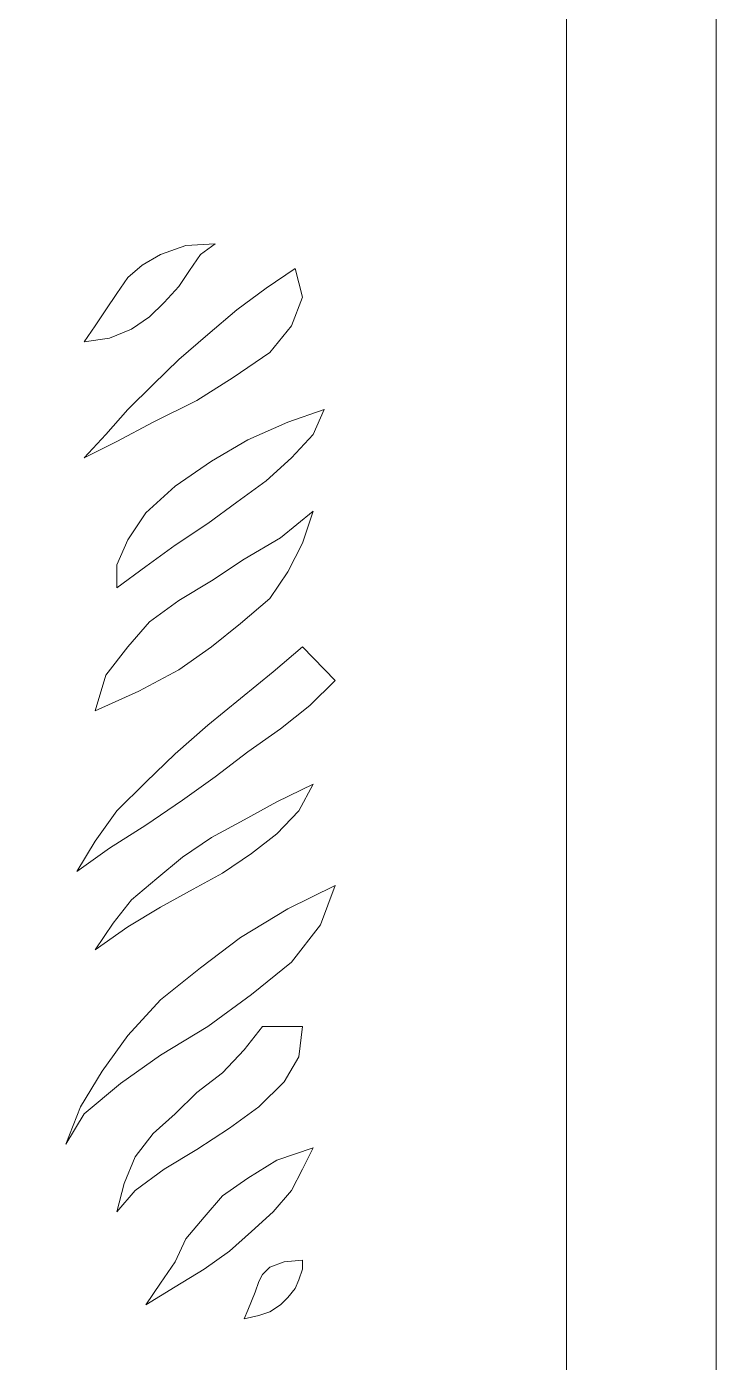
# Model space of a CAD drawing. Header units: millimetres. Extents: x -194 to 183, y -158 to 141.
# Drawn here: x -23.96 to -7.82, y 75.38 to 106.62 of the extents above; entities that cross this region are included whole.
import ezdxf

# ---------------------------------------------------------------- set-up
doc = ezdxf.new("R2010")
doc.units = ezdxf.units.MM
doc.header["$MEASUREMENT"] = 0
doc.layers.add('Camada 1', color=7, linetype='Continuous')

msp = doc.modelspace()

# ---------------------------------------------------------------- linework, layer by layer
at = {"layer": 'Camada 1', "color": 250, "lineweight": 9}
for points, knots in [([(-8.8223, 45.1619), (-8.8223, 45.1619), (-8.8223, 42.4602), (-8.8223, 42.4602), (-8.8223, 42.4602), (-8.8223, 42.4602), (-11.8168, 42.4602), (-11.8168, 42.4602), (-11.8168, 42.4602), (-11.8168, 42.4602), (-11.8168, 45.1619), (-11.8168, 45.1619), (-11.8168, 45.1619), (-11.8168, 45.1619), (-13.4928, 45.1619), (-13.4928, 45.1619), (-13.4928, 45.1619), (-13.4928, 45.1619), (-13.4928, 42.4602), (-13.4928, 42.4602), (-13.4928, 42.4602), (-13.4928, 42.4602), (-192.1528, 42.4602), (-192.1528, 42.4602), (-192.1528, 42.4602), (-193.4863, 42.5704), (-193.9529, 43.4936), (-194.022, 44.3108), (-194.022, 44.3108), (-194.022, 59.801), (-194.0238, 107.2439), (-194.0238, 136.0087), (-194.0238, 136.0087), (-193.99, 136.22), (-193.9243, 137.7478), (-192.1528, 137.8636), (-192.1528, 137.8636), (-192.1528, 137.8636), (-13.4928, 137.8636), (-13.4928, 137.8636), (-13.4928, 137.8636), (-13.4928, 137.8636), (-13.4762, 135.1619), (-13.4762, 135.1619), (-13.4762, 135.1619), (-13.4762, 135.1619), (-11.8168, 135.1619), (-11.8168, 135.1619), (-11.8168, 135.1619), (-11.8168, 135.1619), (-11.8168, 137.8636), (-11.8168, 137.8636), (-11.8168, 137.8636), (-11.8168, 137.8636), (-8.8223, 137.8636), (-8.8223, 137.8636), (-8.8223, 137.8636), (-8.8223, 137.8636), (-8.8223, 135.1619), (-8.8223, 135.1619), (-8.8223, 135.1619), (-8.8223, 135.1619), (-7.824, 135.1619), (-7.824, 135.1619), (-7.824, 135.1619), (-7.824, 135.1619), (-7.824, 45.1619), (-7.824, 45.1619), (-7.824, 45.1619), (-7.824, 45.1619), (-8.8223, 45.1619), (-8.8223, 45.1619)], [0, 0, 0, 0, 0.0526316, 0.0526316, 0.0526316, 0.0526316, 0.1052632, 0.1052632, 0.1052632, 0.1052632, 0.1578947, 0.1578947, 0.1578947, 0.1578947, 0.2105263, 0.2105263, 0.2105263, 0.2105263, 0.2631579, 0.2631579, 0.2631579, 0.2631579, 0.3157895, 0.3157895, 0.3157895, 0.3157895, 0.3684211, 0.3684211, 0.3684211, 0.3684211, 0.4210526, 0.4210526, 0.4210526, 0.4210526, 0.4736842, 0.4736842, 0.4736842, 0.4736842, 0.5263158, 0.5263158, 0.5263158, 0.5263158, 0.5789474, 0.5789474, 0.5789474, 0.5789474, 0.6315789, 0.6315789, 0.6315789, 0.6315789, 0.6842105, 0.6842105, 0.6842105, 0.6842105, 0.7368421, 0.7368421, 0.7368421, 0.7368421, 0.7894737, 0.7894737, 0.7894737, 0.7894737, 0.8421053, 0.8421053, 0.8421053, 0.8421053, 0.8947368, 0.8947368, 0.8947368, 0.8947368, 1, 1, 1, 1]), ([(-22.615, 99.2547), (-22.615, 99.2547), (-22.0191, 99.3381), (-22.0191, 99.3381), (-22.0191, 99.3381), (-22.0191, 99.3381), (-21.5086, 99.5466), (-21.5086, 99.5466), (-21.5086, 99.5466), (-21.5086, 99.5466), (-21.0827, 99.8386), (-21.0827, 99.8386), (-21.0827, 99.8386), (-21.0827, 99.8386), (-20.7423, 100.1723), (-20.7423, 100.1723), (-20.7423, 100.1723), (-20.7423, 100.1723), (-20.4017, 100.5477), (-20.4017, 100.5477), (-20.4017, 100.5477), (-20.4017, 100.5477), (-20.1466, 100.9231), (-20.1466, 100.9231), (-20.1466, 100.9231), (-20.1466, 100.9231), (-19.8912, 101.2986), (-19.8912, 101.2986), (-19.8912, 101.2986), (-19.8912, 101.2986), (-19.5504, 101.5487), (-19.5504, 101.5487), (-19.5504, 101.5487), (-19.5504, 101.5487), (-20.2314, 101.5069), (-20.2314, 101.5069), (-20.2314, 101.5069), (-20.2314, 101.5069), (-20.8276, 101.2986), (-20.8276, 101.2986), (-20.8276, 101.2986), (-20.8276, 101.2986), (-21.253, 101.0482), (-21.253, 101.0482), (-21.253, 101.0482), (-21.253, 101.0482), (-21.5934, 100.7561), (-21.5934, 100.7561), (-21.5934, 100.7561), (-21.5934, 100.7561), (-21.8488, 100.3809), (-21.8488, 100.3809), (-21.8488, 100.3809), (-21.8488, 100.3809), (-22.1043, 100.0055), (-22.1043, 100.0055), (-22.1043, 100.0055), (-22.1043, 100.0055), (-22.3597, 99.6301), (-22.3597, 99.6301), (-22.3597, 99.6301), (-22.3597, 99.6301), (-22.615, 99.2547), (-22.615, 99.2547)], [0, 0, 0, 0, 0.0588235, 0.0588235, 0.0588235, 0.0588235, 0.1176471, 0.1176471, 0.1176471, 0.1176471, 0.1764706, 0.1764706, 0.1764706, 0.1764706, 0.2352941, 0.2352941, 0.2352941, 0.2352941, 0.2941176, 0.2941176, 0.2941176, 0.2941176, 0.3529412, 0.3529412, 0.3529412, 0.3529412, 0.4117647, 0.4117647, 0.4117647, 0.4117647, 0.4705882, 0.4705882, 0.4705882, 0.4705882, 0.5294118, 0.5294118, 0.5294118, 0.5294118, 0.5882353, 0.5882353, 0.5882353, 0.5882353, 0.6470588, 0.6470588, 0.6470588, 0.6470588, 0.7058824, 0.7058824, 0.7058824, 0.7058824, 0.7647059, 0.7647059, 0.7647059, 0.7647059, 0.8235294, 0.8235294, 0.8235294, 0.8235294, 0.8823529, 0.8823529, 0.8823529, 0.8823529, 1, 1, 1, 1]), ([(-22.615, 96.5435), (-22.615, 96.5435), (-21.8488, 96.9188), (-21.8488, 96.9188), (-21.8488, 96.9188), (-21.8488, 96.9188), (-20.9972, 97.3778), (-20.9972, 97.3778), (-20.9972, 97.3778), (-20.9972, 97.3778), (-19.976, 97.8782), (-19.976, 97.8782), (-19.976, 97.8782), (-19.976, 97.8782), (-19.1247, 98.4204), (-19.1247, 98.4204), (-19.1247, 98.4204), (-19.1247, 98.4204), (-18.2734, 99.0045), (-18.2734, 99.0045), (-18.2734, 99.0045), (-18.2734, 99.0045), (-17.7629, 99.6301), (-17.7629, 99.6301), (-17.7629, 99.6301), (-17.7629, 99.6301), (-17.5073, 100.2974), (-17.5073, 100.2974), (-17.5073, 100.2974), (-17.5073, 100.2974), (-17.6776, 100.9649), (-17.6776, 100.9649), (-17.6776, 100.9649), (-17.6776, 100.9649), (-18.3587, 100.5059), (-18.3587, 100.5059), (-18.3587, 100.5059), (-18.3587, 100.5059), (-19.0397, 100.0055), (-19.0397, 100.0055), (-19.0397, 100.0055), (-19.0397, 100.0055), (-19.7209, 99.4214), (-19.7209, 99.4214), (-19.7209, 99.4214), (-19.7209, 99.4214), (-20.4017, 98.8376), (-20.4017, 98.8376), (-20.4017, 98.8376), (-20.4017, 98.8376), (-20.9972, 98.2537), (-20.9972, 98.2537), (-20.9972, 98.2537), (-20.9972, 98.2537), (-21.5934, 97.6697), (-21.5934, 97.6697), (-21.5934, 97.6697), (-21.5934, 97.6697), (-22.1043, 97.0857), (-22.1043, 97.0857), (-22.1043, 97.0857), (-22.1043, 97.0857), (-22.615, 96.5435), (-22.615, 96.5435)], [0, 0, 0, 0, 0.0588235, 0.0588235, 0.0588235, 0.0588235, 0.1176471, 0.1176471, 0.1176471, 0.1176471, 0.1764706, 0.1764706, 0.1764706, 0.1764706, 0.2352941, 0.2352941, 0.2352941, 0.2352941, 0.2941176, 0.2941176, 0.2941176, 0.2941176, 0.3529412, 0.3529412, 0.3529412, 0.3529412, 0.4117647, 0.4117647, 0.4117647, 0.4117647, 0.4705882, 0.4705882, 0.4705882, 0.4705882, 0.5294118, 0.5294118, 0.5294118, 0.5294118, 0.5882353, 0.5882353, 0.5882353, 0.5882353, 0.6470588, 0.6470588, 0.6470588, 0.6470588, 0.7058824, 0.7058824, 0.7058824, 0.7058824, 0.7647059, 0.7647059, 0.7647059, 0.7647059, 0.8235294, 0.8235294, 0.8235294, 0.8235294, 0.8823529, 0.8823529, 0.8823529, 0.8823529, 1, 1, 1, 1]), ([(-21.8488, 93.4987), (-21.8488, 93.4987), (-21.1678, 93.9992), (-21.1678, 93.9992), (-21.1678, 93.9992), (-21.1678, 93.9992), (-20.4867, 94.4996), (-20.4867, 94.4996), (-20.4867, 94.4996), (-20.4867, 94.4996), (-19.7209, 95.0003), (-19.7209, 95.0003), (-19.7209, 95.0003), (-19.7209, 95.0003), (-19.0397, 95.5007), (-19.0397, 95.5007), (-19.0397, 95.5007), (-19.0397, 95.5007), (-18.3587, 96.0013), (-18.3587, 96.0013), (-18.3587, 96.0013), (-18.3587, 96.0013), (-17.7629, 96.5435), (-17.7629, 96.5435), (-17.7629, 96.5435), (-17.7629, 96.5435), (-17.2522, 97.0857), (-17.2522, 97.0857), (-17.2522, 97.0857), (-17.2522, 97.0857), (-16.9964, 97.6697), (-16.9964, 97.6697), (-16.9964, 97.6697), (-16.9964, 97.6697), (-17.8479, 97.3778), (-17.8479, 97.3778), (-17.8479, 97.3778), (-17.8479, 97.3778), (-18.7845, 96.9607), (-18.7845, 96.9607), (-18.7845, 96.9607), (-18.7845, 96.9607), (-19.6354, 96.4601), (-19.6354, 96.4601), (-19.6354, 96.4601), (-19.6354, 96.4601), (-20.4867, 95.8762), (-20.4867, 95.8762), (-20.4867, 95.8762), (-20.4867, 95.8762), (-21.1678, 95.2506), (-21.1678, 95.2506), (-21.1678, 95.2506), (-21.1678, 95.2506), (-21.5934, 94.6249), (-21.5934, 94.6249), (-21.5934, 94.6249), (-21.5934, 94.6249), (-21.8488, 94.041), (-21.8488, 94.041), (-21.8488, 94.041), (-21.8488, 94.041), (-21.8488, 93.4987), (-21.8488, 93.4987)], [0, 0, 0, 0, 0.0588235, 0.0588235, 0.0588235, 0.0588235, 0.1176471, 0.1176471, 0.1176471, 0.1176471, 0.1764706, 0.1764706, 0.1764706, 0.1764706, 0.2352941, 0.2352941, 0.2352941, 0.2352941, 0.2941176, 0.2941176, 0.2941176, 0.2941176, 0.3529412, 0.3529412, 0.3529412, 0.3529412, 0.4117647, 0.4117647, 0.4117647, 0.4117647, 0.4705882, 0.4705882, 0.4705882, 0.4705882, 0.5294118, 0.5294118, 0.5294118, 0.5294118, 0.5882353, 0.5882353, 0.5882353, 0.5882353, 0.6470588, 0.6470588, 0.6470588, 0.6470588, 0.7058824, 0.7058824, 0.7058824, 0.7058824, 0.7647059, 0.7647059, 0.7647059, 0.7647059, 0.8235294, 0.8235294, 0.8235294, 0.8235294, 0.8823529, 0.8823529, 0.8823529, 0.8823529, 1, 1, 1, 1]), ([(-22.3597, 90.6206), (-22.3597, 90.6206), (-21.3381, 91.0796), (-21.3381, 91.0796), (-21.3381, 91.0796), (-21.3381, 91.0796), (-20.4017, 91.58), (-20.4017, 91.58), (-20.4017, 91.58), (-20.4017, 91.58), (-19.6354, 92.1222), (-19.6354, 92.1222), (-19.6354, 92.1222), (-19.6354, 92.1222), (-18.9544, 92.6644), (-18.9544, 92.6644), (-18.9544, 92.6644), (-18.9544, 92.6644), (-18.2734, 93.2483), (-18.2734, 93.2483), (-18.2734, 93.2483), (-18.2734, 93.2483), (-17.8479, 93.8739), (-17.8479, 93.8739), (-17.8479, 93.8739), (-17.8479, 93.8739), (-17.5073, 94.5414), (-17.5073, 94.5414), (-17.5073, 94.5414), (-17.5073, 94.5414), (-17.2522, 95.2922), (-17.2522, 95.2922), (-17.2522, 95.2922), (-17.2522, 95.2922), (-18.018, 94.6667), (-18.018, 94.6667), (-18.018, 94.6667), (-18.018, 94.6667), (-18.8692, 94.166), (-18.8692, 94.166), (-18.8692, 94.166), (-18.8692, 94.166), (-19.6354, 93.6655), (-19.6354, 93.6655), (-19.6354, 93.6655), (-19.6354, 93.6655), (-20.4017, 93.2067), (-20.4017, 93.2067), (-20.4017, 93.2067), (-20.4017, 93.2067), (-21.0827, 92.7062), (-21.0827, 92.7062), (-21.0827, 92.7062), (-21.0827, 92.7062), (-21.5934, 92.1222), (-21.5934, 92.1222), (-21.5934, 92.1222), (-21.5934, 92.1222), (-22.1043, 91.4548), (-22.1043, 91.4548), (-22.1043, 91.4548), (-22.1043, 91.4548), (-22.3597, 90.6206), (-22.3597, 90.6206)], [0, 0, 0, 0, 0.0588235, 0.0588235, 0.0588235, 0.0588235, 0.1176471, 0.1176471, 0.1176471, 0.1176471, 0.1764706, 0.1764706, 0.1764706, 0.1764706, 0.2352941, 0.2352941, 0.2352941, 0.2352941, 0.2941176, 0.2941176, 0.2941176, 0.2941176, 0.3529412, 0.3529412, 0.3529412, 0.3529412, 0.4117647, 0.4117647, 0.4117647, 0.4117647, 0.4705882, 0.4705882, 0.4705882, 0.4705882, 0.5294118, 0.5294118, 0.5294118, 0.5294118, 0.5882353, 0.5882353, 0.5882353, 0.5882353, 0.6470588, 0.6470588, 0.6470588, 0.6470588, 0.7058824, 0.7058824, 0.7058824, 0.7058824, 0.7647059, 0.7647059, 0.7647059, 0.7647059, 0.8235294, 0.8235294, 0.8235294, 0.8235294, 0.8823529, 0.8823529, 0.8823529, 0.8823529, 1, 1, 1, 1]), ([(-22.7856, 86.8669), (-22.7856, 86.8669), (-22.0191, 87.4092), (-22.0191, 87.4092), (-22.0191, 87.4092), (-22.0191, 87.4092), (-21.1678, 87.9514), (-21.1678, 87.9514), (-21.1678, 87.9514), (-21.1678, 87.9514), (-20.3164, 88.5352), (-20.3164, 88.5352), (-20.3164, 88.5352), (-20.3164, 88.5352), (-19.5504, 89.0775), (-19.5504, 89.0775), (-19.5504, 89.0775), (-19.5504, 89.0775), (-18.7845, 89.6615), (-18.7845, 89.6615), (-18.7845, 89.6615), (-18.7845, 89.6615), (-18.018, 90.2035), (-18.018, 90.2035), (-18.018, 90.2035), (-18.018, 90.2035), (-17.3372, 90.7459), (-17.3372, 90.7459), (-17.3372, 90.7459), (-17.3372, 90.7459), (-16.7415, 91.3298), (-16.7415, 91.3298), (-16.7415, 91.3298), (-16.7415, 91.3298), (-17.5073, 92.1222), (-17.5073, 92.1222), (-17.5073, 92.1222), (-17.5073, 92.1222), (-18.1883, 91.5383), (-18.1883, 91.5383), (-18.1883, 91.5383), (-18.1883, 91.5383), (-18.9544, 90.9126), (-18.9544, 90.9126), (-18.9544, 90.9126), (-18.9544, 90.9126), (-19.7209, 90.2869), (-19.7209, 90.2869), (-19.7209, 90.2869), (-19.7209, 90.2869), (-20.4867, 89.6197), (-20.4867, 89.6197), (-20.4867, 89.6197), (-20.4867, 89.6197), (-21.1678, 88.9524), (-21.1678, 88.9524), (-21.1678, 88.9524), (-21.1678, 88.9524), (-21.8488, 88.2851), (-21.8488, 88.2851), (-21.8488, 88.2851), (-21.8488, 88.2851), (-22.3597, 87.5759), (-22.3597, 87.5759), (-22.3597, 87.5759), (-22.3597, 87.5759), (-22.7856, 86.8669), (-22.7856, 86.8669)], [0, 0, 0, 0, 0.0555556, 0.0555556, 0.0555556, 0.0555556, 0.1111111, 0.1111111, 0.1111111, 0.1111111, 0.1666667, 0.1666667, 0.1666667, 0.1666667, 0.2222222, 0.2222222, 0.2222222, 0.2222222, 0.2777778, 0.2777778, 0.2777778, 0.2777778, 0.3333333, 0.3333333, 0.3333333, 0.3333333, 0.3888889, 0.3888889, 0.3888889, 0.3888889, 0.4444444, 0.4444444, 0.4444444, 0.4444444, 0.5, 0.5, 0.5, 0.5, 0.5555556, 0.5555556, 0.5555556, 0.5555556, 0.6111111, 0.6111111, 0.6111111, 0.6111111, 0.6666667, 0.6666667, 0.6666667, 0.6666667, 0.7222222, 0.7222222, 0.7222222, 0.7222222, 0.7777778, 0.7777778, 0.7777778, 0.7777778, 0.8333333, 0.8333333, 0.8333333, 0.8333333, 0.8888889, 0.8888889, 0.8888889, 0.8888889, 1, 1, 1, 1]), ([(-22.3597, 85.0316), (-22.3597, 85.0316), (-21.5934, 85.5738), (-21.5934, 85.5738), (-21.5934, 85.5738), (-21.5934, 85.5738), (-20.8276, 86.0327), (-20.8276, 86.0327), (-20.8276, 86.0327), (-20.8276, 86.0327), (-20.0611, 86.4497), (-20.0611, 86.4497), (-20.0611, 86.4497), (-20.0611, 86.4497), (-19.3803, 86.8251), (-19.3803, 86.8251), (-19.3803, 86.8251), (-19.3803, 86.8251), (-18.6993, 87.284), (-18.6993, 87.284), (-18.6993, 87.284), (-18.6993, 87.284), (-18.1035, 87.7428), (-18.1035, 87.7428), (-18.1035, 87.7428), (-18.1035, 87.7428), (-17.5924, 88.2851), (-17.5924, 88.2851), (-17.5924, 88.2851), (-17.5924, 88.2851), (-17.2522, 88.9107), (-17.2522, 88.9107), (-17.2522, 88.9107), (-17.2522, 88.9107), (-18.1035, 88.4936), (-18.1035, 88.4936), (-18.1035, 88.4936), (-18.1035, 88.4936), (-18.8692, 88.0765), (-18.8692, 88.0765), (-18.8692, 88.0765), (-18.8692, 88.0765), (-19.6354, 87.6594), (-19.6354, 87.6594), (-19.6354, 87.6594), (-19.6354, 87.6594), (-20.3164, 87.2005), (-20.3164, 87.2005), (-20.3164, 87.2005), (-20.3164, 87.2005), (-20.9122, 86.7001), (-20.9122, 86.7001), (-20.9122, 86.7001), (-20.9122, 86.7001), (-21.5086, 86.1995), (-21.5086, 86.1995), (-21.5086, 86.1995), (-21.5086, 86.1995), (-21.934, 85.6573), (-21.934, 85.6573), (-21.934, 85.6573), (-21.934, 85.6573), (-22.3597, 85.0316), (-22.3597, 85.0316)], [0, 0, 0, 0, 0.0588235, 0.0588235, 0.0588235, 0.0588235, 0.1176471, 0.1176471, 0.1176471, 0.1176471, 0.1764706, 0.1764706, 0.1764706, 0.1764706, 0.2352941, 0.2352941, 0.2352941, 0.2352941, 0.2941176, 0.2941176, 0.2941176, 0.2941176, 0.3529412, 0.3529412, 0.3529412, 0.3529412, 0.4117647, 0.4117647, 0.4117647, 0.4117647, 0.4705882, 0.4705882, 0.4705882, 0.4705882, 0.5294118, 0.5294118, 0.5294118, 0.5294118, 0.5882353, 0.5882353, 0.5882353, 0.5882353, 0.6470588, 0.6470588, 0.6470588, 0.6470588, 0.7058824, 0.7058824, 0.7058824, 0.7058824, 0.7647059, 0.7647059, 0.7647059, 0.7647059, 0.8235294, 0.8235294, 0.8235294, 0.8235294, 0.8823529, 0.8823529, 0.8823529, 0.8823529, 1, 1, 1, 1]), ([(-23.0405, 80.4851), (-23.0405, 80.4851), (-22.615, 81.1943), (-22.615, 81.1943), (-22.615, 81.1943), (-22.615, 81.1943), (-21.7635, 81.9033), (-21.7635, 81.9033), (-21.7635, 81.9033), (-21.7635, 81.9033), (-20.8276, 82.5707), (-20.8276, 82.5707), (-20.8276, 82.5707), (-20.8276, 82.5707), (-19.7209, 83.2381), (-19.7209, 83.2381), (-19.7209, 83.2381), (-19.7209, 83.2381), (-18.6993, 83.989), (-18.6993, 83.989), (-18.6993, 83.989), (-18.6993, 83.989), (-17.7629, 84.7398), (-17.7629, 84.7398), (-17.7629, 84.7398), (-17.7629, 84.7398), (-17.0817, 85.6155), (-17.0817, 85.6155), (-17.0817, 85.6155), (-17.0817, 85.6155), (-16.7415, 86.5332), (-16.7415, 86.5332), (-16.7415, 86.5332), (-16.7415, 86.5332), (-17.8479, 85.991), (-17.8479, 85.991), (-17.8479, 85.991), (-17.8479, 85.991), (-18.9544, 85.3237), (-18.9544, 85.3237), (-18.9544, 85.3237), (-18.9544, 85.3237), (-19.8912, 84.6145), (-19.8912, 84.6145), (-19.8912, 84.6145), (-19.8912, 84.6145), (-20.8276, 83.8637), (-20.8276, 83.8637), (-20.8276, 83.8637), (-20.8276, 83.8637), (-21.5934, 83.0296), (-21.5934, 83.0296), (-21.5934, 83.0296), (-21.5934, 83.0296), (-22.1894, 82.1953), (-22.1894, 82.1953), (-22.1894, 82.1953), (-22.1894, 82.1953), (-22.7003, 81.3611), (-22.7003, 81.3611), (-22.7003, 81.3611), (-22.7003, 81.3611), (-23.0405, 80.4851), (-23.0405, 80.4851)], [0, 0, 0, 0, 0.0588235, 0.0588235, 0.0588235, 0.0588235, 0.1176471, 0.1176471, 0.1176471, 0.1176471, 0.1764706, 0.1764706, 0.1764706, 0.1764706, 0.2352941, 0.2352941, 0.2352941, 0.2352941, 0.2941176, 0.2941176, 0.2941176, 0.2941176, 0.3529412, 0.3529412, 0.3529412, 0.3529412, 0.4117647, 0.4117647, 0.4117647, 0.4117647, 0.4705882, 0.4705882, 0.4705882, 0.4705882, 0.5294118, 0.5294118, 0.5294118, 0.5294118, 0.5882353, 0.5882353, 0.5882353, 0.5882353, 0.6470588, 0.6470588, 0.6470588, 0.6470588, 0.7058824, 0.7058824, 0.7058824, 0.7058824, 0.7647059, 0.7647059, 0.7647059, 0.7647059, 0.8235294, 0.8235294, 0.8235294, 0.8235294, 0.8823529, 0.8823529, 0.8823529, 0.8823529, 1, 1, 1, 1]), ([(-21.8488, 78.9003), (-21.8488, 78.9003), (-21.4235, 79.4008), (-21.4235, 79.4008), (-21.4235, 79.4008), (-21.4235, 79.4008), (-20.7423, 79.9013), (-20.7423, 79.9013), (-20.7423, 79.9013), (-20.7423, 79.9013), (-19.976, 80.3601), (-19.976, 80.3601), (-19.976, 80.3601), (-19.976, 80.3601), (-19.2098, 80.8607), (-19.2098, 80.8607), (-19.2098, 80.8607), (-19.2098, 80.8607), (-18.529, 81.3611), (-18.529, 81.3611), (-18.529, 81.3611), (-18.529, 81.3611), (-17.9332, 81.9451), (-17.9332, 81.9451), (-17.9332, 81.9451), (-17.9332, 81.9451), (-17.5924, 82.529), (-17.5924, 82.529), (-17.5924, 82.529), (-17.5924, 82.529), (-17.5073, 83.2381), (-17.5073, 83.2381), (-17.5073, 83.2381), (-17.5073, 83.2381), (-18.4439, 83.2381), (-18.4439, 83.2381), (-18.4439, 83.2381), (-18.4439, 83.2381), (-18.8692, 82.696), (-18.8692, 82.696), (-18.8692, 82.696), (-18.8692, 82.696), (-19.3803, 82.1535), (-19.3803, 82.1535), (-19.3803, 82.1535), (-19.3803, 82.1535), (-19.976, 81.6948), (-19.976, 81.6948), (-19.976, 81.6948), (-19.976, 81.6948), (-20.4867, 81.1943), (-20.4867, 81.1943), (-20.4867, 81.1943), (-20.4867, 81.1943), (-20.9972, 80.7356), (-20.9972, 80.7356), (-20.9972, 80.7356), (-20.9972, 80.7356), (-21.4235, 80.1932), (-21.4235, 80.1932), (-21.4235, 80.1932), (-21.4235, 80.1932), (-21.6783, 79.5675), (-21.6783, 79.5675), (-21.6783, 79.5675), (-21.6783, 79.5675), (-21.8488, 78.9003), (-21.8488, 78.9003)], [0, 0, 0, 0, 0.0555556, 0.0555556, 0.0555556, 0.0555556, 0.1111111, 0.1111111, 0.1111111, 0.1111111, 0.1666667, 0.1666667, 0.1666667, 0.1666667, 0.2222222, 0.2222222, 0.2222222, 0.2222222, 0.2777778, 0.2777778, 0.2777778, 0.2777778, 0.3333333, 0.3333333, 0.3333333, 0.3333333, 0.3888889, 0.3888889, 0.3888889, 0.3888889, 0.4444444, 0.4444444, 0.4444444, 0.4444444, 0.5, 0.5, 0.5, 0.5, 0.5555556, 0.5555556, 0.5555556, 0.5555556, 0.6111111, 0.6111111, 0.6111111, 0.6111111, 0.6666667, 0.6666667, 0.6666667, 0.6666667, 0.7222222, 0.7222222, 0.7222222, 0.7222222, 0.7777778, 0.7777778, 0.7777778, 0.7777778, 0.8333333, 0.8333333, 0.8333333, 0.8333333, 0.8888889, 0.8888889, 0.8888889, 0.8888889, 1, 1, 1, 1]), ([(-21.1678, 76.7314), (-21.1678, 76.7314), (-20.4867, 77.1483), (-20.4867, 77.1483), (-20.4867, 77.1483), (-20.4867, 77.1483), (-19.8059, 77.5654), (-19.8059, 77.5654), (-19.8059, 77.5654), (-19.8059, 77.5654), (-19.2098, 77.9826), (-19.2098, 77.9826), (-19.2098, 77.9826), (-19.2098, 77.9826), (-18.6993, 78.4415), (-18.6993, 78.4415), (-18.6993, 78.4415), (-18.6993, 78.4415), (-18.1883, 78.9003), (-18.1883, 78.9003), (-18.1883, 78.9003), (-18.1883, 78.9003), (-17.7629, 79.4008), (-17.7629, 79.4008), (-17.7629, 79.4008), (-17.7629, 79.4008), (-17.5073, 79.9013), (-17.5073, 79.9013), (-17.5073, 79.9013), (-17.5073, 79.9013), (-17.2522, 80.4019), (-17.2522, 80.4019), (-17.2522, 80.4019), (-17.2522, 80.4019), (-18.1035, 80.1099), (-18.1035, 80.1099), (-18.1035, 80.1099), (-18.1035, 80.1099), (-18.7845, 79.6928), (-18.7845, 79.6928), (-18.7845, 79.6928), (-18.7845, 79.6928), (-19.3803, 79.2756), (-19.3803, 79.2756), (-19.3803, 79.2756), (-19.3803, 79.2756), (-19.8059, 78.7752), (-19.8059, 78.7752), (-19.8059, 78.7752), (-19.8059, 78.7752), (-20.2314, 78.2746), (-20.2314, 78.2746), (-20.2314, 78.2746), (-20.2314, 78.2746), (-20.4867, 77.7323), (-20.4867, 77.7323), (-20.4867, 77.7323), (-20.4867, 77.7323), (-20.8276, 77.2318), (-20.8276, 77.2318), (-20.8276, 77.2318), (-20.8276, 77.2318), (-21.1678, 76.7314), (-21.1678, 76.7314)], [0, 0, 0, 0, 0.0588235, 0.0588235, 0.0588235, 0.0588235, 0.1176471, 0.1176471, 0.1176471, 0.1176471, 0.1764706, 0.1764706, 0.1764706, 0.1764706, 0.2352941, 0.2352941, 0.2352941, 0.2352941, 0.2941176, 0.2941176, 0.2941176, 0.2941176, 0.3529412, 0.3529412, 0.3529412, 0.3529412, 0.4117647, 0.4117647, 0.4117647, 0.4117647, 0.4705882, 0.4705882, 0.4705882, 0.4705882, 0.5294118, 0.5294118, 0.5294118, 0.5294118, 0.5882353, 0.5882353, 0.5882353, 0.5882353, 0.6470588, 0.6470588, 0.6470588, 0.6470588, 0.7058824, 0.7058824, 0.7058824, 0.7058824, 0.7647059, 0.7647059, 0.7647059, 0.7647059, 0.8235294, 0.8235294, 0.8235294, 0.8235294, 0.8823529, 0.8823529, 0.8823529, 0.8823529, 1, 1, 1, 1]), ([(-18.8692, 76.3977), (-18.8692, 76.3977), (-18.529, 76.4809), (-18.529, 76.4809), (-18.529, 76.4809), (-18.529, 76.4809), (-18.2734, 76.5645), (-18.2734, 76.5645), (-18.2734, 76.5645), (-18.2734, 76.5645), (-18.018, 76.7314), (-18.018, 76.7314), (-18.018, 76.7314), (-18.018, 76.7314), (-17.8479, 76.8981), (-17.8479, 76.8981), (-17.8479, 76.8981), (-17.8479, 76.8981), (-17.6776, 77.1067), (-17.6776, 77.1067), (-17.6776, 77.1067), (-17.6776, 77.1067), (-17.5924, 77.3153), (-17.5924, 77.3153), (-17.5924, 77.3153), (-17.5924, 77.3153), (-17.5073, 77.5654), (-17.5073, 77.5654), (-17.5073, 77.5654), (-17.5073, 77.5654), (-17.5073, 77.774), (-17.5073, 77.774), (-17.5073, 77.774), (-17.5073, 77.774), (-17.9332, 77.7323), (-17.9332, 77.7323), (-17.9332, 77.7323), (-17.9332, 77.7323), (-18.2734, 77.6072), (-18.2734, 77.6072), (-18.2734, 77.6072), (-18.2734, 77.6072), (-18.4439, 77.4404), (-18.4439, 77.4404), (-18.4439, 77.4404), (-18.4439, 77.4404), (-18.529, 77.2736), (-18.529, 77.2736), (-18.529, 77.2736), (-18.529, 77.2736), (-18.6142, 77.0232), (-18.6142, 77.0232), (-18.6142, 77.0232), (-18.6142, 77.0232), (-18.6993, 76.8146), (-18.6993, 76.8146), (-18.6993, 76.8146), (-18.6993, 76.8146), (-18.7845, 76.6061), (-18.7845, 76.6061), (-18.7845, 76.6061), (-18.7845, 76.6061), (-18.8692, 76.3977), (-18.8692, 76.3977)], [0, 0, 0, 0, 0.0588235, 0.0588235, 0.0588235, 0.0588235, 0.1176471, 0.1176471, 0.1176471, 0.1176471, 0.1764706, 0.1764706, 0.1764706, 0.1764706, 0.2352941, 0.2352941, 0.2352941, 0.2352941, 0.2941176, 0.2941176, 0.2941176, 0.2941176, 0.3529412, 0.3529412, 0.3529412, 0.3529412, 0.4117647, 0.4117647, 0.4117647, 0.4117647, 0.4705882, 0.4705882, 0.4705882, 0.4705882, 0.5294118, 0.5294118, 0.5294118, 0.5294118, 0.5882353, 0.5882353, 0.5882353, 0.5882353, 0.6470588, 0.6470588, 0.6470588, 0.6470588, 0.7058824, 0.7058824, 0.7058824, 0.7058824, 0.7647059, 0.7647059, 0.7647059, 0.7647059, 0.8235294, 0.8235294, 0.8235294, 0.8235294, 0.8823529, 0.8823529, 0.8823529, 0.8823529, 1, 1, 1, 1])]:
    msp.add_open_spline(points, degree=3, knots=knots, dxfattribs=at)
at = {"layer": 'Camada 1', "color": 240, "lineweight": 9}
msp.add_open_spline([(-184.3165, 48.6692), (-184.3165, 48.6692), (-184.3165, 131.6546), (-184.3165, 131.6546), (-184.3165, 131.6546), (-184.3165, 131.6546), (-11.3313, 131.6546), (-11.3313, 131.6546), (-11.3313, 131.6546), (-11.3313, 131.6546), (-11.3313, 48.6692), (-11.3313, 48.6692), (-11.3313, 48.6692), (-11.3313, 48.6692), (-184.3165, 48.6692), (-184.3165, 48.6692)], degree=3, knots=[0, 0, 0, 0, 0.2, 0.2, 0.2, 0.2, 0.4, 0.4, 0.4, 0.4, 0.6, 0.6, 0.6, 0.6, 1, 1, 1, 1], dxfattribs=at)

doc.saveas('drawing.dxf')
